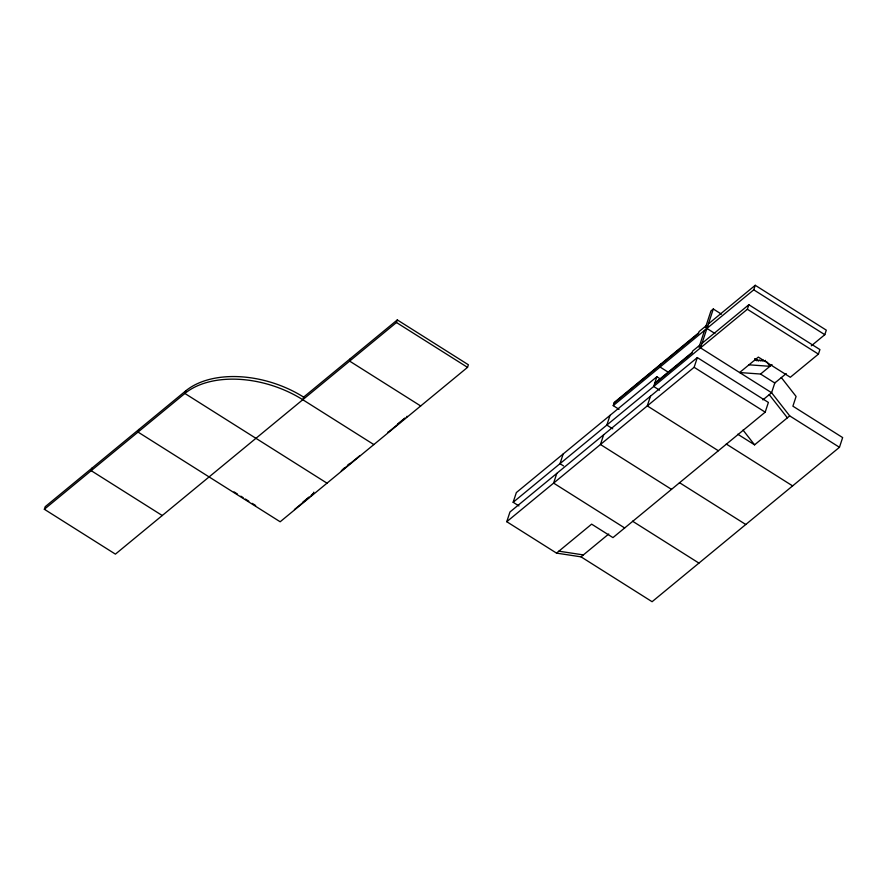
<?xml version="1.0" encoding="UTF-8"?>
<svg xmlns="http://www.w3.org/2000/svg" width="887" height="887" viewBox="0 0 887 887"><rect width="100%" height="100%" fill="white"/><g stroke="black" fill="none" stroke-linecap="round" stroke-linejoin="round"><path stroke-width="1.33" d="M397.309 319.919L396.456 322.513L115.41 554.131L44.35 509.271L45.204 506.688L185.727 390.879A87.735 55.216 18.2 0 1 303.631 397.121L397.309 319.919L468.38 364.779L467.527 367.362L280.159 521.778L138.028 432.069L138.882 429.474M92.048 468.081L91.195 470.675L162.254 515.524M185.727 390.879L184.873 393.462L44.35 509.271M327.004 483.171L184.873 393.462A87.735 55.216 18.2 0 1 302.777 399.715L303.631 397.121M350.476 358.525L349.622 361.109L420.682 405.969M313.798 492.163L313.166 494.114L311.082 495.822M341.273 470.953L344.599 467.726M388.318 431.692L388.107 432.346L400.602 422.046M406.845 416.901L407.055 416.258M506.765 521.711L509.958 511.999L697.326 357.583L768.386 402.432L765.193 412.156L612.961 537.611L591.64 524.15L556.515 553.111L506.765 521.711L694.133 367.296L697.326 357.583M518.939 505.934L513.152 502.275L516.356 492.562L656.879 376.753L660.427 378.993M556.803 473.392L553.61 483.105L624.67 527.965M563.19 453.956L559.996 463.679L563.555 465.919M603.648 434.785L600.455 444.498L671.514 489.358M610.034 415.36L606.841 425.073L612.717 428.787M619.048 409.317L613.227 405.636L614.292 402.399L698.601 332.913M650.481 396.179L647.288 405.902L718.359 450.751M656.879 376.753L653.675 386.466L659.562 390.18M661.137 363.792L660.072 367.041L668.221 372.185M704.566 330.363L699.034 347.205L701.373 345.276M721.453 314.153L713.303 308.998L700.519 347.87L771.59 392.719L789.707 415.892L839.457 447.292L842.65 437.579L792.9 406.179L796.094 396.456L781.27 377.496M513.152 502.275L747.364 309.264L748.85 304.729L819.921 349.578L818.424 354.113L790.317 377.274L758.341 357.095L739.603 372.54L760.569 374.037L774.783 383.007L786.226 373.571M613.227 405.636L753.75 289.827L755.236 285.292L826.307 330.152L824.81 334.687L811.283 345.841M754.66 360.577L754.981 359.612L756.755 360.732L757.077 359.756L758.851 360.876L759.172 359.911L760.946 361.031L761.268 360.055L763.042 361.175L763.363 360.211M765.137 361.331L765.459 360.355M774.994 382.352L771.59 392.719L762.898 399.882M302.966 502.042L309.208 496.897M311.293 495.179L313.377 493.46M347.726 465.154L349.811 463.435M397.686 423.975L404.982 417.965M294.429 509.548L304.84 500.967M306.913 499.259L308.998 497.54M342.304 470.088L360 455.508M402.687 420.338L404.76 418.62M713.303 308.998L710.953 310.927L705.42 327.769L707.759 325.839M706.063 325.828L699.034 331.616L698.391 333.567L614.081 403.053M708.403 323.899L755.236 285.292M699.666 345.265L692.647 351.052L692.004 352.993L654.528 383.883M702.016 343.336L748.85 304.729M654.739 383.228L692.215 352.35M760.569 374.037L772.012 364.601M556.515 553.111L581.029 556.848L608.748 533.996M737.751 434.22L754.582 444.842L789.707 415.892M839.457 447.292L652.089 601.708L581.029 556.848M748.972 364.812L769.938 366.309L766.867 361.907M558.854 551.182L583.369 554.918M753.75 289.827L824.81 334.687M747.364 309.264L818.424 354.113M706.906 328.434L714.955 333.512M754.671 358.581L758.174 360.787M694.133 367.296L765.193 412.156M726.265 444.021L792.612 485.899M679.42 482.617L745.779 524.494M396.456 322.513L467.527 367.362M632.531 521.19L698.934 563.101M302.777 399.715L373.848 444.575M234.046 491.886L237.45 494.037M240.865 496.188L243.138 497.629M245.411 499.059L248.826 501.21M252.23 503.372L255.644 505.523M769.24 394.648L787.368 417.821M743.04 430.095L754.582 444.842"/></g></svg>
